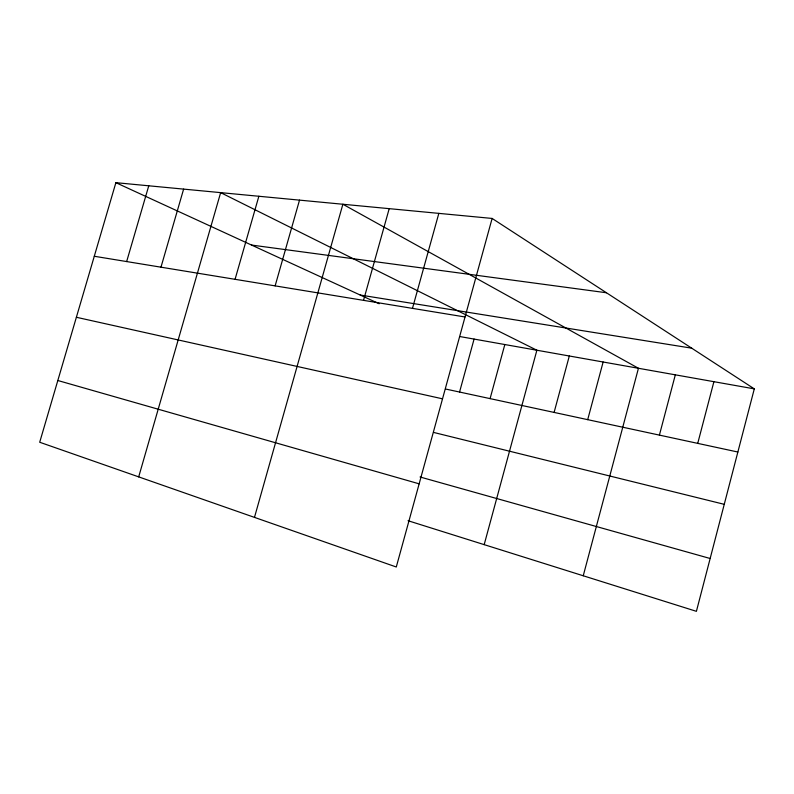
<?xml version="1.0" encoding="UTF-8"?>
<svg xmlns="http://www.w3.org/2000/svg" width="794" height="794" viewBox="0 0 794 794"><rect width="100%" height="100%" fill="white"/><g stroke="black" fill="none" stroke-linecap="round" stroke-linejoin="round"><path stroke-width="1.19" d="M492.121 218.439L396.285 566.995L39.7 442.248L115.884 182.67L492.121 218.439L754.3 388.862L696.407 611.33L408.037 520.715M697.728 443.38L713.905 381.686M659.407 435.112L675.327 374.828M583.243 575.769L638.445 368.277L342.879 204.247L254.477 517.39M587.699 419.659L603.132 362.004M484.181 544.644L536.883 350.233L220.653 192.624L138.692 476.876M554.103 412.423L569.308 356M490.087 398.628L504.825 344.536M459.557 392.047L474.087 339.078M412.473 308.37L438.834 213.378M363.533 300.36L389.209 208.653M275.131 285.88L299.517 200.128M235.064 279.319L258.864 196.257M160.974 267.191L183.622 189.111M126.653 261.563L148.766 185.796M251.549 245.058L606.447 292.758M360.228 295.04L691.693 348.169M94.288 256.264L465.026 316.975M459.915 336.557L754.3 388.862M445.494 389.01L737.864 452.024M76.383 317.272L442.526 398.826M433.564 432.412L724.247 504.329M420.056 476.986L710.154 558.5M57.823 380.505L419.153 483.834M115.884 182.67L379.175 303.755"/></g></svg>
